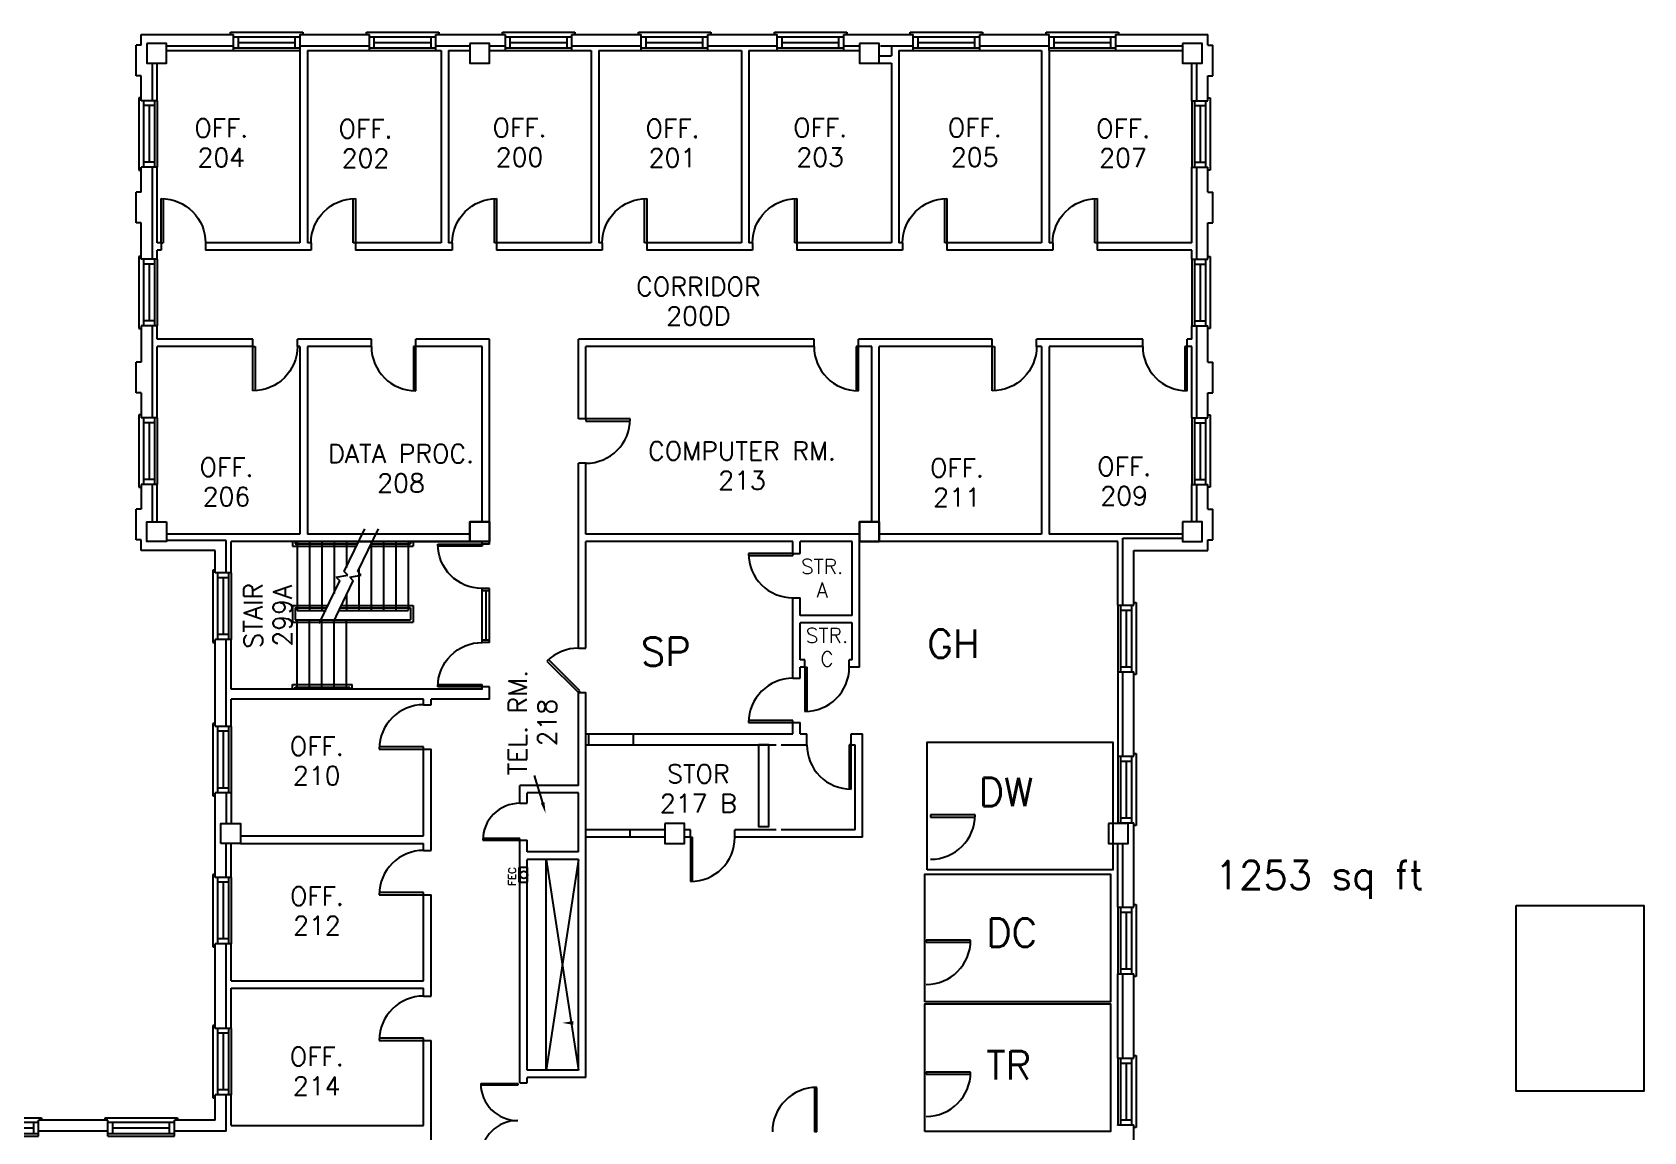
# Model space of a CAD drawing. Extents: x 481 to 3167, y 95 to 2621.
# Drawn here: x 1741 to 3048, y 1728 to 2621 of the extents above; entities that cross this region are included whole.
import ezdxf
from ezdxf.enums import TextEntityAlignment as Align

# ---------------------------------------------------------------- set-up
doc = ezdxf.new("R2010")
doc.units = 0
doc.header["$LTSCALE"] = 40
doc.header["$MEASUREMENT"] = 0
doc.layers.get('0').update_dxf_attribs({"linetype": 'CONTINUOUS'})
for name, color, linetype in [('A-AREA-IDEN', 3, 'CONTINUOUS'), ('A-DOOR', 7, 'CONTINUOUS'), ('A-FLOR-STRS', 7, 'CONTINUOUS'), ('A-GLAZ', 2, 'CONTINUOUS'), ('A-STRS-RAIL', 7, 'CONTINUOUS'), ('A-WALL', 2, 'CONTINUOUS'), ('S-COLS', 3, 'CONTINUOUS'), ('SPACE', 7, 'CONTINUOUS')]:
    doc.layers.add(name, color=color, linetype=linetype)
doc.styles.add('SIMPLEX', font='simplex', dxfattribs={"height": 23})

# ---------------------------------------------------------------- blocks, each defined once
blk = doc.blocks.new('Q')
at = {"layer": 'A-STRS-RAIL', "style": 'SIMPLEX'}
for tag, p in [('ROOM', (2, 4)), ('NUMBER', (2, -15.1))]:
    blk.add_attdef(tag, text='', height=12, dxfattribs=at).set_placement(p, align=Align.CENTER)
blk = doc.blocks.new('AD03A', base_point=(6.133, 5.024))
for p, q in [((6.133, 6.024), (6.133, 5.024)), ((6.182, 5.024), (6.182, 6.022)), ((6.133, 5.024), (6.182, 5.024))]:
    blk.add_line(p, q)
blk.add_arc((6.133, 5.024), 1, 0, 90)
blk = doc.blocks.new('AD081', base_point=(976.415, 314.205))
for p, q in [((976.353, 314.849), (976.314, 314.205)), ((976.353, 314.849), (976.477, 313.561)), ((975.415, 314.205), (976.314, 314.205)), ((976.477, 313.561), (976.516, 314.205)), ((976.516, 314.205), (977.415, 314.205))]:
    blk.add_line(p, q)
blk = doc.blocks.new('WDO')
at = {"layer": 'A-GLAZ'}
for p, q in [((2681.4, 408.1), (2681.4, 462.1)), ((2683.6, 408.1), (2683.6, 462.1)), ((2683.6, 458.1), (2692.6, 458.1)), ((2688.1, 412.1), (2688.1, 458.1)), ((2692.6, 408.1), (2692.6, 462.1)), ((2696.3, 464.4), (2694.4, 464.4)), ((2696.3, 405.8), (2696.3, 464.4)), ((2683.6, 412.1), (2692.6, 412.1)), ((2694.4, 405.8), (2696.3, 405.8))]:
    blk.add_line(p, q, dxfattribs=at)
at = {"layer": 'A-WALL'}
for p, q in [((2681.4, 462.1), (2694.4, 462.1)), ((2681.4, 408.1), (2694.4, 408.1))]:
    blk.add_line(p, q, dxfattribs=at)
blk = doc.blocks.new('AD05A', base_point=(203.035, 424.492))
for p, q in [((203.035, 424.492), (203.084, 424.492)), ((203.035, 424.492), (203.035, 423.492)), ((203.084, 423.493), (203.084, 424.492))]:
    blk.add_line(p, q)
blk.add_arc((203.035, 424.492), 1, 270, 0)
blk = doc.blocks.new('AD03B', base_point=(489.664, 570.31))
for p, q in [((490.371, 571.017), (489.664, 570.31)), ((489.699, 570.276), (490.405, 570.982)), ((489.664, 570.31), (489.699, 570.276))]:
    blk.add_line(p, q)
blk.add_arc((489.664, 570.31), 1, 0, 45)
blk = doc.blocks.new('FEC', base_point=(90.3, 185))
at = {"layer": 'A-WALL'}
for p, q in [((91, 191), (84, 191)), ((84, 191), (84, 179)), ((90.3, 179), (90.3, 191)), ((91, 179), (91, 191)), ((84, 179), (91, 179))]:
    blk.add_line(p, q, dxfattribs=at)
blk.add_circle((87, 185), 3, dxfattribs=at)
blk = doc.blocks.new('AD04A', base_point=(489.664, 570.31))
for p, q in [((488.664, 571.31), (488.664, 570.31)), ((488.713, 570.31), (488.713, 571.309)), ((490.616, 570.31), (490.616, 571.309)), ((490.664, 571.31), (490.664, 570.31)), ((488.664, 570.31), (488.713, 570.31)), ((490.664, 570.31), (490.616, 570.31))]:
    blk.add_line(p, q)
for centre, start, end in [((488.664, 570.31), 0, 90), ((490.664, 570.31), 90, 180)]:
    blk.add_arc(centre, 1, start, end)

msp = doc.modelspace()

# ---------------------------------------------------------------- linework, layer by layer
at = {"layer": 'A-AREA-IDEN'}
msp.add_line((2155, 1995.5), (2148.4, 2017.6), dxfattribs=at)
msp.add_solid([(2156.4, 1995.9), (2153.5, 1995.1), (2157.3, 1986.8)], dxfattribs=at)
at = {"layer": 'A-DOOR', "color": 7}
for p, q in [((2105.9, 2125.5), (2105.9, 2169.3)), ((2111.9, 2125.5), (2111.9, 2169.3))]:
    msp.add_line(p, q, dxfattribs=at)
at = {"layer": 'A-DOOR'}
for p, q in [((2111.9, 2169.3), (2105.9, 2169.3)), ((2111.9, 2167.3), (2105.9, 2167.3)), ((2108.9, 2167.3), (2108.9, 2127.5)), ((2111.9, 2127.5), (2105.9, 2127.5)), ((2111.9, 2125.5), (2105.9, 2125.5))]:
    msp.add_line(p, q, dxfattribs=at)
at = {"layer": 'A-FLOR-STRS'}
for p, q in [((1955.8, 2207.5), (1955.8, 2151.5)), ((1965.8, 2207.5), (1965.8, 2151.5)), ((1975.8, 2207.5), (1975.8, 2151.5)), ((1985.8, 2207.5), (1985.8, 2165.2)), ((1995.8, 2207.5), (1995.8, 2186.2)), ((2015.8, 2207.5), (2015.8, 2151.5)), ((2025.8, 2207.5), (2025.8, 2151.5)), ((2035.8, 2207.5), (2035.8, 2151.5)), ((2045.8, 2207.5), (2045.8, 2151.5)), ((2005.8, 2185.4), (2005.8, 2151.5)), ((1995.8, 2164.4), (1995.8, 2151.5)), ((1955.8, 2087.5), (1955.8, 2143.5)), ((1965.8, 2087.5), (1965.8, 2143.5)), ((1975.8, 2087.5), (1975.8, 2143.5)), ((1985.8, 2087.5), (1985.8, 2143.5)), ((1995.8, 2087.5), (1995.8, 2143.5))]:
    msp.add_line(p, q, dxfattribs=at)
at = {"layer": 'A-GLAZ'}
for p, q in [((1827.4, 2310.2), (1827.4, 2251.5)), ((1829.4, 2310.2), (1827.4, 2310.2)), ((1831.2, 2307.8), (1831.2, 2253.8)), ((1840.2, 2303.8), (1831.2, 2303.8)), ((1835.7, 2303.8), (1835.7, 2257.8)), ((1840.2, 2307.8), (1840.2, 2253.8)), ((1842.4, 2307.8), (1842.4, 2253.8)), ((2681.4, 2307.8), (2681.4, 2253.8)), ((2683.6, 2307.8), (2683.6, 2253.8)), ((2683.6, 2303.8), (2692.6, 2303.8)), ((2688.1, 2303.8), (2688.1, 2257.8)), ((2692.6, 2307.8), (2692.6, 2253.8)), ((2694.4, 2310.2), (2696.3, 2310.2)), ((2696.3, 2310.2), (2696.3, 2251.5)), ((1827.4, 2251.5), (1829.4, 2251.5)), ((1840.2, 2257.8), (1831.2, 2257.8)), ((2683.6, 2257.8), (2692.6, 2257.8)), ((2696.3, 2251.5), (2694.4, 2251.5))]:
    msp.add_line(p, q, dxfattribs=at)
at = {"layer": 'A-STRS-RAIL'}
for p, q in [((1952.1, 2207.5), (1952.1, 2203.6)), ((1952.1, 2203.6), (2004.1, 2203.6)), ((1954.1, 2207.5), (1954.1, 2205.6)), ((1954.1, 2205.6), (2005.1, 2205.6)), ((2005.8, 2207.5), (2005.8, 2207.1)), ((2014.5, 2203.6), (2049.8, 2203.6)), ((2015.5, 2205.6), (2047.8, 2205.6)), ((2047.8, 2207.5), (2047.8, 2205.6)), ((2049.8, 2207.5), (2049.8, 2203.6)), ((1952.1, 2155.5), (1981.2, 2155.5)), ((1952.1, 2155.5), (1952.1, 2142)), ((1954.1, 2153.5), (1980.2, 2153.5)), ((1954.1, 2153.5), (1954.1, 2144)), ((1954.1, 2144), (2047.8, 2144)), ((1955.8, 2151.5), (1979.3, 2151.5)), ((1989.6, 2151.5), (2045.8, 2151.5)), ((1990.6, 2153.5), (2047.8, 2153.5)), ((1991.6, 2155.5), (2049.8, 2155.5)), ((2047.8, 2153.5), (2047.8, 2144)), ((2049.8, 2155.5), (2049.8, 2142)), ((1952.1, 2142), (2049.8, 2142)), ((1952.1, 2091.3), (2000.5, 2091.3)), ((1952.1, 2087.5), (1952.1, 2091.3)), ((2000.5, 2087.5), (2000.5, 2091.3)), ((1954.1, 2089.3), (1998.5, 2089.3)), ((1954.1, 2087.5), (1954.1, 2089.3)), ((1998.5, 2087.5), (1998.5, 2089.3))]:
    msp.add_line(p, q, dxfattribs=at)
at = {"layer": 'A-WALL'}
for p, q in [((1829.4, 2618.7), (1904.1, 2618.7)), ((1829.4, 2610.2), (1829.4, 2618.7)), ((1958.1, 2618.7), (2014.4, 2618.7)), ((2068.4, 2618.7), (2124.6, 2618.7)), ((2178.6, 2618.7), (2234.9, 2618.7)), ((2288.9, 2618.7), (2345.1, 2618.7)), ((2399.1, 2618.7), (2455.4, 2618.7)), ((2509.4, 2618.7), (2565.6, 2618.7)), ((2619.6, 2618.7), (2694.4, 2618.7)), ((2694.4, 2610.2), (2694.4, 2618.7)), ((1825.4, 2585.2), (1825.4, 2610.2)), ((1829.4, 2610.2), (1825.4, 2610.2)), ((1849.9, 2609.7), (1904.1, 2609.7)), ((1849.9, 2605.7), (1904.1, 2605.7)), ((1958.1, 2609.7), (2014.4, 2609.7)), ((1958.1, 2605.7), (1958.1, 2449.7)), ((1964.1, 2605.7), (2014.4, 2605.7)), ((1964.1, 2605.7), (1964.1, 2449.7)), ((2068.4, 2609.7), (2095.9, 2609.7)), ((2068.4, 2605.7), (2072.6, 2605.7)), ((2072.6, 2605.7), (2072.6, 2449.7)), ((2078.6, 2605.7), (2078.6, 2449.7)), ((2078.6, 2605.7), (2095.9, 2605.7)), ((2111.9, 2609.7), (2124.6, 2609.7)), ((2111.9, 2605.7), (2124.6, 2605.7)), ((2178.6, 2609.7), (2234.9, 2609.7)), ((2178.6, 2605.7), (2194.4, 2605.7)), ((2194.4, 2605.7), (2194.4, 2449.7)), ((2200.4, 2605.7), (2200.4, 2449.7)), ((2200.4, 2605.7), (2234.9, 2605.7)), ((2288.9, 2609.7), (2345.1, 2609.7)), ((2288.9, 2605.7), (2316.1, 2605.7)), ((2316.1, 2605.7), (2316.1, 2449.7)), ((2322.1, 2605.7), (2345.1, 2605.7)), ((2322.1, 2605.7), (2322.1, 2449.7)), ((2399.1, 2609.7), (2411, 2609.7)), ((2399.1, 2605.7), (2411, 2605.7)), ((2427.9, 2601.5), (2437.9, 2601.5)), ((2429, 2609.7), (2455.4, 2609.7)), ((2437.9, 2609.7), (2437.9, 2601.5)), ((2443.9, 2605.7), (2443.9, 2449.7)), ((2443.9, 2605.7), (2455.4, 2605.7)), ((2509.4, 2609.7), (2565.6, 2609.7)), ((2509.4, 2605.7), (2559.6, 2605.7)), ((2559.6, 2605.7), (2559.6, 2449.7)), ((2565.6, 2605.7), (2565.6, 2449.7)), ((2619.6, 2609.7), (2673.9, 2609.7)), ((2619.6, 2605.7), (2673.9, 2605.7)), ((2694.4, 2610.2), (2698.4, 2610.2)), ((2698.4, 2585.2), (2698.4, 2610.2)), ((1838.4, 2565.1), (1838.4, 2594.7)), ((1842.4, 2565.1), (1842.4, 2594.7)), ((2427.9, 2595.5), (2437.9, 2595.5)), ((2437.9, 2595.5), (2437.9, 2449.7)), ((2681.4, 2565.1), (2681.4, 2595.5)), ((2685.4, 2565.1), (2685.4, 2595.5)), ((1829.4, 2585.2), (1825.4, 2585.2)), ((1829.4, 2565.1), (1829.4, 2585.2)), ((2694.4, 2585.2), (2698.4, 2585.2)), ((2694.4, 2565.1), (2694.4, 2585.2)), ((1829.4, 2491), (1829.4, 2511.1)), ((1838.4, 2436.5), (1838.4, 2511.1)), ((1842.4, 2449.7), (1842.4, 2511.1)), ((2681.4, 2449.7), (2681.4, 2511.1)), ((2685.4, 2436.5), (2685.4, 2511.1)), ((2694.4, 2491), (2694.4, 2511.1)), ((1829.4, 2491), (1825.4, 2491)), ((1825.4, 2466), (1825.4, 2491)), ((2694.4, 2491), (2698.4, 2491)), ((2698.4, 2466), (2698.4, 2491)), ((1829.4, 2466), (1825.4, 2466)), ((1829.4, 2436.5), (1829.4, 2466)), ((2694.4, 2436.5), (2694.4, 2466)), ((2694.4, 2466), (2698.4, 2466)), ((1845.5, 2449.7), (1842.4, 2449.7)), ((1845.5, 2449.7), (1845.5, 2443.7)), ((1881.5, 2449.7), (1881.5, 2443.7)), ((1958.1, 2449.7), (1881.5, 2449.7)), ((1967.1, 2449.7), (1964.1, 2449.7)), ((1967.1, 2449.7), (1967.1, 2443.7)), ((2072.6, 2449.7), (2003.1, 2449.7)), ((2003.1, 2449.7), (2003.1, 2443.7)), ((2081.6, 2449.7), (2078.6, 2449.7)), ((2081.6, 2449.7), (2081.6, 2443.7)), ((2194.4, 2449.7), (2117.6, 2449.7)), ((2117.6, 2449.7), (2117.6, 2443.7)), ((2203.3, 2449.7), (2200.4, 2449.7)), ((2203.3, 2449.7), (2203.3, 2443.7)), ((2239.3, 2449.7), (2239.3, 2443.7)), ((2316.1, 2449.7), (2239.3, 2449.7)), ((2325.1, 2449.7), (2322.1, 2449.7)), ((2325.1, 2449.7), (2325.1, 2443.7)), ((2361.1, 2449.7), (2361.1, 2443.7)), ((2437.9, 2449.7), (2361.1, 2449.7)), ((2446.8, 2449.7), (2443.9, 2449.7)), ((2446.8, 2449.7), (2446.8, 2443.7)), ((2559.6, 2449.7), (2482.8, 2449.7)), ((2482.8, 2449.7), (2482.8, 2443.7)), ((2568.6, 2449.7), (2565.6, 2449.7)), ((2568.6, 2449.7), (2568.6, 2443.7)), ((2681.4, 2449.7), (2604.6, 2449.7)), ((2604.6, 2449.7), (2604.6, 2443.7)), ((1845.5, 2443.7), (1842.4, 2443.7)), ((1842.4, 2436.5), (1842.4, 2443.7)), ((1967.1, 2443.7), (1881.5, 2443.7)), ((2081.6, 2443.7), (2003.1, 2443.7)), ((2203.3, 2443.7), (2117.6, 2443.7)), ((2325.1, 2443.7), (2239.3, 2443.7)), ((2446.8, 2443.7), (2361.1, 2443.7)), ((2568.6, 2443.7), (2482.8, 2443.7)), ((2681.4, 2443.7), (2604.6, 2443.7)), ((2681.4, 2436.5), (2681.4, 2443.7)), ((1829.4, 2382.5), (1829.4, 2353)), ((1838.4, 2307.8), (1838.4, 2382.5)), ((1842.4, 2371.7), (1842.4, 2382.5)), ((2681.4, 2371.7), (2681.4, 2382.5)), ((2685.4, 2307.8), (2685.4, 2382.5)), ((2694.4, 2353), (2694.4, 2382.5)), ((1920, 2371.7), (1842.4, 2371.7)), ((1842.4, 2307.8), (1842.4, 2365.7)), ((1920, 2365.7), (1842.4, 2365.7)), ((1920, 2365.7), (1920, 2371.7)), ((2016, 2371.7), (1956, 2371.7)), ((1956, 2365.7), (1956, 2371.7)), ((1958.1, 2365.7), (1956, 2365.7)), ((1958.1, 2365.7), (1958.1, 2213.5)), ((2016, 2365.7), (1964.1, 2365.7)), ((1964.1, 2365.7), (1964.1, 2213.5)), ((2016, 2365.7), (2016, 2371.7)), ((2111.9, 2371.7), (2052, 2371.7)), ((2052, 2365.7), (2052, 2371.7)), ((2105.9, 2365.7), (2052, 2365.7)), ((2105.9, 2223.5), (2105.9, 2365.7)), ((2111.9, 2223.5), (2111.9, 2371.7)), ((2183.9, 2306.9), (2183.9, 2371.7)), ((2375, 2371.7), (2183.9, 2371.7)), ((2189.9, 2306.9), (2189.9, 2365.7)), ((2375, 2365.7), (2189.9, 2365.7)), ((2375, 2365.7), (2375, 2371.7)), ((2519.5, 2371.7), (2411, 2371.7)), ((2411, 2365.7), (2411, 2371.7)), ((2421.9, 2365.7), (2411, 2365.7)), ((2421.9, 2223.5), (2421.9, 2365.7)), ((2427.9, 2223.5), (2427.9, 2365.7)), ((2519.5, 2365.7), (2427.9, 2365.7)), ((2519.5, 2365.7), (2519.5, 2371.7)), ((2641.6, 2371.7), (2555.5, 2371.7)), ((2555.5, 2365.7), (2555.5, 2371.7)), ((2559.6, 2365.7), (2555.5, 2365.7)), ((2559.6, 2365.7), (2559.6, 2213.5)), ((2565.6, 2365.7), (2565.6, 2213.5)), ((2641.6, 2365.7), (2565.6, 2365.7)), ((2641.6, 2365.7), (2641.6, 2371.7)), ((2681.4, 2371.7), (2677.6, 2371.7)), ((2677.6, 2365.7), (2677.6, 2371.7)), ((2681.4, 2365.7), (2677.6, 2365.7)), ((2681.4, 2307.8), (2681.4, 2365.7)), ((1825.4, 2328), (1825.4, 2353)), ((1829.4, 2353), (1825.4, 2353)), ((2694.4, 2353), (2698.4, 2353)), ((2698.4, 2328), (2698.4, 2353)), ((1829.4, 2328), (1825.4, 2328)), ((1829.4, 2328), (1829.4, 2307.8)), ((2694.4, 2328), (2698.4, 2328)), ((2694.4, 2307.8), (2694.4, 2328)), ((1842.4, 2307.8), (1829.4, 2307.8)), ((2189.9, 2306.9), (2183.9, 2306.9)), ((2681.4, 2307.8), (2694.4, 2307.8)), ((2183.9, 2120.9), (2183.9, 2270.9)), ((2189.9, 2270.9), (2183.9, 2270.9)), ((2189.9, 2213.5), (2189.9, 2270.9)), ((1829.4, 2253.8), (1829.4, 2233.7)), ((1842.4, 2253.8), (1829.4, 2253.8)), ((1838.4, 2224.2), (1838.4, 2253.8)), ((1842.4, 2224.2), (1842.4, 2253.8)), ((2681.4, 2224.2), (2681.4, 2253.8)), ((2681.4, 2253.8), (2694.4, 2253.8)), ((2685.4, 2224.2), (2685.4, 2253.8)), ((2694.4, 2233.7), (2694.4, 2253.8)), ((1825.4, 2208.7), (1825.4, 2233.7)), ((1829.4, 2233.7), (1825.4, 2233.7)), ((2694.4, 2233.7), (2698.4, 2233.7)), ((2698.4, 2208.7), (2698.4, 2233.7)), ((1829.4, 2208.7), (1825.4, 2208.7)), ((1829.4, 2200.2), (1829.4, 2208.7)), ((1958.1, 2213.5), (1849.9, 2213.5)), ((2095.9, 2213.5), (1964.1, 2213.5)), ((2411.9, 2213.5), (2189.9, 2213.5)), ((2559.6, 2213.5), (2427.9, 2213.5)), ((2673.9, 2213.5), (2565.6, 2213.5)), ((2625.4, 2210.2), (2673.9, 2210.2)), ((2625.4, 2155.7), (2625.4, 2210.2)), ((2694.4, 2200.2), (2694.4, 2208.7)), ((2694.4, 2208.7), (2698.4, 2208.7)), ((1889.4, 2200.2), (1829.4, 2200.2)), ((1898.4, 2208.2), (1849.9, 2208.2)), ((1889.4, 2181.9), (1889.4, 2200.2)), ((1898.4, 2181.9), (1898.4, 2208.2)), ((2105.9, 2207.5), (1902.4, 2207.5)), ((1902.4, 2181.9), (1902.4, 2207.5)), ((1956.3, 2207.5), (2105.9, 2207.5)), ((2105.9, 2205.3), (2105.9, 2207.5)), ((2111.9, 2205.3), (2105.9, 2205.3)), ((2111.9, 2205.3), (2111.9, 2207.5)), ((2111.9, 2205.3), (2111.9, 2207.5)), ((2357.9, 2207.5), (2189.9, 2207.5)), ((2189.9, 2120.9), (2189.9, 2207.5)), ((2357.9, 2197.7), (2357.9, 2207.5)), ((2357.9, 2197.7), (2363.9, 2197.7)), ((2405.9, 2207.5), (2363.9, 2207.5)), ((2363.9, 2197.7), (2363.9, 2207.5)), ((2405.9, 2147.5), (2405.9, 2207.5)), ((2621.4, 2207.5), (2411.9, 2207.5)), ((2411.9, 2105.5), (2411.9, 2207.5)), ((2621.4, 2155.7), (2621.4, 2207.5)), ((2634.4, 2200.2), (2694.4, 2200.2)), ((2634.4, 2155.7), (2634.4, 2200.2)), ((2357.9, 2096.5), (2357.9, 2161.7)), ((2357.9, 2161.7), (2363.9, 2161.7)), ((2363.9, 2147.5), (2363.9, 2161.7)), ((2405.9, 2147.5), (2363.9, 2147.5)), ((2405.9, 2141.5), (2363.9, 2141.5)), ((2363.9, 2111.5), (2363.9, 2141.5)), ((2405.9, 2111.5), (2405.9, 2141.5)), ((1889.4, 2057.7), (1889.4, 2127.9)), ((1898.4, 2057.4), (1898.4, 2127.9)), ((1902.4, 2087.5), (1902.4, 2127.9)), ((2183.9, 2120.9), (2189.9, 2120.9)), ((2367.6, 2111.5), (2363.9, 2111.5)), ((2363.9, 2096.5), (2363.9, 2105.5)), ((2367.6, 2105.5), (2363.9, 2105.5)), ((2367.6, 2105.5), (2367.6, 2111.5)), ((2405.9, 2111.5), (2403.6, 2111.5)), ((2403.6, 2105.5), (2403.6, 2111.5)), ((2411.9, 2105.5), (2403.6, 2105.5)), ((2357.9, 2096.5), (2363.9, 2096.5)), ((2621.4, 2101.7), (2621.4, 2033.2)), ((2625.4, 2033.2), (2625.4, 2101.7)), ((2634.4, 2033.2), (2634.4, 2101.7)), ((2105.9, 2087.5), (1902.4, 2087.5)), ((2058.4, 2079.5), (1902.4, 2079.5)), ((1902.4, 2057.4), (1902.4, 2079.5)), ((2058.4, 2075), (2058.4, 2079.5)), ((2111.9, 2079.5), (2064.4, 2079.5)), ((2064.4, 2075), (2064.4, 2079.5)), ((2111.9, 2089.5), (2105.9, 2089.5)), ((2105.9, 2087.3), (2105.9, 2089.5)), ((2111.9, 2087.3), (2111.9, 2089.5)), ((2111.9, 2079.5), (2111.9, 2087.5)), ((2183.9, 2009.5), (2183.9, 2084.9)), ((2183.9, 2084.9), (2189.9, 2084.9)), ((2189.9, 1772.5), (2189.9, 2084.9)), ((2058.4, 2075), (2064.4, 2075)), ((2357.9, 2060.5), (2363.9, 2060.5)), ((2357.9, 2051.5), (2357.9, 2060.5)), ((2363.9, 2051.5), (2363.9, 2060.5)), ((2058.4, 1968.5), (2058.4, 2039)), ((2058.4, 2039), (2064.4, 2039)), ((2064.4, 1956.8), (2064.4, 2039)), ((2189.9, 2051.5), (2357.9, 2051.5)), ((2189.9, 2051.5), (2192.5, 2051.5)), ((2189.9, 2042.5), (2344.3, 2042.5)), ((2189.9, 2042.5), (2192.5, 2042.5)), ((2192.5, 2042.5), (2192.5, 2051.5)), ((2228.5, 2042.5), (2228.5, 2051.5)), ((2348.3, 2042.5), (2369.2, 2042.5)), ((2363.9, 2051.5), (2369.2, 2051.5)), ((2369.2, 2042.5), (2369.2, 2051.5)), ((2405.2, 2042.5), (2405.2, 2051.5)), ((2405.2, 2051.5), (2414.3, 2051.5)), ((2405.2, 2042.5), (2408.3, 2042.5)), ((2408.3, 1973.5), (2408.3, 2042.5)), ((2414.3, 1967.5), (2414.3, 2051.5)), ((1889.4, 1934.9), (1889.4, 2003.5)), ((1898.4, 2003.4), (1898.4, 1978.5)), ((1902.4, 2003.4), (1902.4, 1978.5)), ((2183.9, 2009.5), (2136.4, 2009.5)), ((2136.4, 1995), (2136.4, 2009.5)), ((2183.9, 2003.5), (2142.4, 2003.5)), ((2142.4, 1995), (2142.4, 2003.5)), ((2183.9, 1955.5), (2183.9, 2003.5)), ((2136.4, 1995), (2142.4, 1995)), ((2253.9, 1973.5), (2189.9, 1973.5)), ((2232.3, 1973.5), (2225.9, 1973.5)), ((2225.9, 1967.5), (2225.9, 1973.5)), ((2274.8, 1973.5), (2269.9, 1973.5)), ((2274.8, 1967.5), (2274.8, 1973.5)), ((2344.3, 1973.5), (2310.8, 1973.5)), ((2310.8, 1967.5), (2310.8, 1973.5)), ((2408.3, 1973.5), (2348.3, 1973.5)), ((2621.4, 1978.5), (2621.4, 1979.2)), ((2625.4, 1978.5), (2625.4, 1979.2)), ((2634.4, 1910.7), (2634.4, 1979.2)), ((1898.4, 1934.9), (1898.4, 1962.5)), ((1902.4, 1934.9), (1902.4, 1962.5)), ((1909.9, 1968.5), (2058.4, 1968.5)), ((1909.9, 1962.5), (2058.4, 1962.5)), ((2058.4, 1956.8), (2058.4, 1962.5)), ((2136.4, 1768.1), (2136.4, 1965)), ((2136.4, 1965), (2142.4, 1965)), ((2142.4, 1955.5), (2142.4, 1965)), ((2253.9, 1967.5), (2189.9, 1967.5)), ((2274.8, 1967.5), (2269.9, 1967.5)), ((2414.3, 1967.5), (2310.8, 1967.5)), ((2621.4, 1910.7), (2621.4, 1962.5)), ((2625.4, 1910.7), (2625.4, 1962.5)), ((2058.4, 1956.8), (2064.4, 1956.8)), ((2183.9, 1955.5), (2142.4, 1955.5)), ((2142.4, 1778.5), (2142.4, 1949.5)), ((2183.9, 1949.5), (2142.4, 1949.5)), ((2183.9, 1949.5), (2157.9, 1778.5)), ((2157.9, 1949.5), (2183.9, 1778.5)), ((2157.9, 1778.5), (2157.9, 1949.5)), ((2183.9, 1778.5), (2183.9, 1949.5)), ((2058.4, 1851), (2058.4, 1920.8)), ((2058.4, 1920.8), (2064.4, 1920.8)), ((2064.4, 1838.6), (2064.4, 1920.8)), ((1889.4, 1812.4), (1889.4, 1880.9)), ((1898.4, 1812.4), (1898.4, 1880.9)), ((1902.4, 1851), (1902.4, 1880.9)), ((2621.4, 1788.2), (2621.4, 1856.7)), ((2625.4, 1788.2), (2625.4, 1856.7)), ((2634.4, 1788.2), (2634.4, 1856.7)), ((1902.4, 1851), (2058.4, 1851)), ((1902.4, 1845), (2058.4, 1845)), ((1902.4, 1812.4), (1902.4, 1845)), ((2058.4, 1838.6), (2058.4, 1845)), ((2058.4, 1838.6), (2064.4, 1838.6)), ((2058.4, 1733.5), (2058.4, 1802.6)), ((2058.4, 1802.6), (2064.4, 1802.6)), ((2064.4, 1721.3), (2064.4, 1802.6)), ((2183.9, 1778.5), (2142.4, 1778.5)), ((2136.4, 1768.1), (2142.4, 1768.1)), ((2189.9, 1772.5), (2142.4, 1772.5)), ((2142.4, 1768.1), (2142.4, 1772.5)), ((1889.4, 1738), (1889.4, 1758.4)), ((1898.4, 1729), (1898.4, 1758.4)), ((1902.4, 1733.5), (1902.4, 1758.4)), ((1802.4, 1738), (1746.1, 1738)), ((1802.4, 1729), (1746.1, 1729)), ((1889.4, 1738), (1856.4, 1738)), ((1898.4, 1729), (1856.4, 1729)), ((1902.4, 1733.5), (2058.4, 1733.5)), ((2621.4, 1733.5), (2621.4, 1734.2)), ((2625.4, 1733.5), (2625.4, 1734.2)), ((2634.4, 1665.7), (2634.4, 1734.2))]:
    msp.add_line(p, q, dxfattribs=at)
msp.add_solid([(2179.8, 1815.3), (2179.8, 1818.3), (2170.8, 1816.8)], dxfattribs=at)
at = {"layer": 'S-COLS'}
for points in [[(1833.9, 2611.5), (1833.9, 2595.5), (1849.9, 2595.5), (1849.9, 2611.5), (1833.9, 2611.5)], [(2095.9, 2611.5), (2095.9, 2595.5), (2111.9, 2595.5), (2111.9, 2611.5), (2095.9, 2611.5)], [(2411.9, 2611.5), (2411.9, 2595.5), (2427.9, 2595.5), (2427.9, 2611.5), (2411.9, 2611.5)], [(2673.9, 2611.5), (2673.9, 2595.5), (2689.9, 2595.5), (2689.9, 2611.5), (2673.9, 2611.5)], [(1849.9, 2223.5), (1849.9, 2207.5), (1833.9, 2207.5), (1833.9, 2223.5), (1849.9, 2223.5)], [(2095.9, 2223.5), (2095.9, 2207.5), (2111.9, 2207.5), (2111.9, 2223.5), (2095.9, 2223.5)], [(2095.9, 2207.5), (2095.9, 2223.5), (2111.9, 2223.5), (2111.9, 2207.5), (2095.9, 2207.5)], [(2411.9, 2223.5), (2411.9, 2207.5), (2427.9, 2207.5), (2427.9, 2223.5), (2411.9, 2223.5)], [(2411.9, 2207.5), (2411.9, 2223.5), (2427.9, 2223.5), (2427.9, 2207.5), (2411.9, 2207.5)], [(2673.9, 2223.5), (2673.9, 2207.5), (2689.9, 2207.5), (2689.9, 2223.5), (2673.9, 2223.5)], [(1893.9, 1962.5), (1893.9, 1978.5), (1909.9, 1978.5), (1909.9, 1962.5), (1893.9, 1962.5)], [(2253.9, 1978.5), (2253.9, 1962.5), (2269.9, 1962.5), (2269.9, 1978.5), (2253.9, 1978.5)], [(2613.9, 1978.5), (2613.9, 1962.5), (2629.9, 1962.5), (2629.9, 1978.5), (2613.9, 1978.5)]]:
    msp.add_lwpolyline(points, dxfattribs=at)
at = {"layer": 'SPACE'}
for points in [[(2338.3, 2042.5), (2330, 2042.5), (2330, 1976.1), (2338.3, 1976.1)], [(2466.7, 1941), (2466.7, 2044.6), (2617.4, 2044.6), (2617.4, 1941)], [(2464.9, 1834), (2464.9, 1937.5), (2615.5, 1937.5), (2615.5, 1834)], [(2944.4, 1912), (3047.9, 1912), (3047.9, 1761.3), (2944.4, 1761.3)], [(2464.9, 1728.7), (2464.9, 1832.2), (2615.5, 1832.2), (2615.5, 1728.7)]]:
    msp.add_lwpolyline(points, close=True, dxfattribs=at)

# ---------------------------------------------------------------- block references
at = {"layer": 'A-AREA-IDEN', "xscale": 1.25, "yscale": 1.25, "zscale": 1.25}
for p, values in [((1891.8, 2530.4), {'ROOM': 'OFF.', 'NUMBER': '204'}), ((2008.8, 2529.8), {'ROOM': 'OFF.', 'NUMBER': '202'}), ((2133.7, 2530.7), {'ROOM': 'OFF.', 'NUMBER': '200'}), ((2257.7, 2530.1), {'ROOM': 'OFF.', 'NUMBER': '201'}), ((2377.5, 2530.7), {'ROOM': 'OFF.', 'NUMBER': '203'}), ((2502.8, 2530.7), {'ROOM': 'OFF.', 'NUMBER': '205'}), ((2623.1, 2530.1), {'ROOM': 'OFF.', 'NUMBER': '207'}), ((2278.7, 2401.8), {'ROOM': 'CORRIDOR', 'NUMBER': '200D'}), ((2314.1, 2268.4), {'ROOM': 'COMPUTER RM.', 'NUMBER': '213'}), ((1896, 2255.2), {'ROOM': 'OFF.', 'NUMBER': '206'}), ((2037.6, 2266.2), {'ROOM': 'DATA PROC.', 'NUMBER': '208'}), ((2488.4, 2254.6), {'ROOM': 'OFF.', 'NUMBER': '211'}), ((2624, 2255.8), {'ROOM': 'OFF.', 'NUMBER': '209'}), ((1969.2, 2028.8), {'ROOM': 'OFF.', 'NUMBER': '210'}), ((2278.7, 2006.3), {'ROOM': 'STOR', 'NUMBER': '217 B'}), ((1969.4, 1907.2), {'ROOM': 'OFF.', 'NUMBER': '212'}), ((1969.2, 1777), {'ROOM': 'OFF.', 'NUMBER': '214'})]:
    msp.add_blockref('Q', p, dxfattribs=at).add_auto_attribs(values)
at = {"layer": 'A-AREA-IDEN'}
for p, values in [((2379.6, 2177.2), {'ROOM': 'STR.', 'NUMBER': 'A'}), ((2383.5, 2121.2), {'ROOM': 'STR.', 'NUMBER': 'C'})]:
    msp.add_blockref('Q', p, dxfattribs=at).add_auto_attribs(values)
at = {"layer": 'A-AREA-IDEN', "xscale": 1.25, "yscale": 1.25, "zscale": 1.25, "rotation": 90}
for p, values in [((1932.6, 2144.7), {'ROOM': 'STAIR', 'NUMBER': '299A'}), ((2147.2, 2058), {'ROOM': 'TEL. RM.', 'NUMBER': '218'})]:
    msp.add_blockref('Q', p, dxfattribs=at).add_auto_attribs(values)
at = {"layer": 'A-DOOR', "zscale": 0.01}
for name, p, xscale, yscale, rotation in [('AD05A', (1845.5, 2449.7), -36, 36, 180), ('AD03A', (1920, 2365.7), -36, 36, 180), ('AD03A', (2052, 2365.7), 36, 36, 180), ('AD03A', (2411, 2365.7), 36, 36, 180), ('AD03A', (2519.5, 2365.7), -36, 36, 180), ('AD03A', (2677.6, 2365.7), 36, 36, 180), ('AD03A', (2189.9, 2306.9), 36, 36, 270), ('AD03A', (2105.9, 2205.3), -36, 36, 90), ('AD05A', (2357.9, 2197.7), 36, 36, 270), ('AD05A', (2105.9, 2089.5), -36, 36, 270), ('AD03B', (2183.9, 2084.9), 36, 36, 90), ('AD03A', (2357.9, 2060.5), 36, 36, 90), ('AD03A', (2058.4, 2039), 36, 36, 90), ('AD03A', (2405.2, 2042.5), 36, 36, 180.0000000000004), ('AD03A', (2136.4, 1965), 30, 30, 90), ('AD03A', (2469.6, 1985.6), 36, 36, 270), ('AD03A', (2058.4, 1920.8), 36, 36, 90), ('AD03A', (2466, 1884), 36, 36, 270), ('AD03A', (2058.4, 1802.6), 36, 36, 90), ('AD04A', (2134.7, 1737.6), 30, 30, 90), ('AD05A', (2377.2, 1728.5), 36, 36, 180), ('AD03A', (2466, 1776.9), 36, 36, 270)]:
    msp.add_blockref(name, p, dxfattribs=dict(at, xscale=xscale, yscale=yscale, rotation=rotation))
at = {"layer": 'A-DOOR', "yscale": 36, "zscale": 0.01}
for name, p, xscale in [('AD03A', (2003.1, 2449.7), -36), ('AD03A', (2117.6, 2449.7), -36), ('AD03A', (2239.3, 2449.7), -36), ('AD03A', (2361.1, 2449.7), -36), ('AD03A', (2482.8, 2449.7), -36), ('AD03A', (2604.6, 2449.7), -36), ('AD05A', (2367.6, 2105.5), 36), ('AD05A', (2274.8, 1967.5), 36)]:
    msp.add_blockref(name, p, dxfattribs=dict(at, xscale=xscale))
at = {"layer": 'A-FLOR-STRS', "xscale": 42.59253095904182, "yscale": 5.975410580585276, "zscale": 42.59253095904182, "rotation": 64.18293188914537}
for p in [(1992.2, 2179.3), (2003.2, 2179.3)]:
    msp.add_blockref('AD081', p, dxfattribs=at)
at = {"layer": 'A-GLAZ', "xscale": -1}
for p, rotation in [((1496.1, -75.7), 270), ((1606.3, -75.7), 270), ((1716.6, -75.7), 270), ((1826.8, -75.7), 270), ((1937.1, -75.7), 270), ((2047.3, -75.7), 270), ((2157.6, -75.7), 270), ((0, 2973.2), 180), ((0, 2844.6), 180), ((-60, 2563.8), 180), ((-60, 2441.3), 180), ((-60, 2318.8), 180), ((-60, 2196.3), 180), ((1284.1, -956.4), 269.9999999999984), ((1394.3, -956.4), 269.9999999999984)]:
    msp.add_blockref('WDO', p, dxfattribs=dict(at, rotation=rotation))
at = {"layer": 'A-GLAZ', "rotation": 180}
for p in [(4523.8, 2973.2), (4523.8, 2844.6), (4583.8, 2590), (4583.8, 2465.5), (4583.8, 2343), (4583.8, 2220.5)]:
    msp.add_blockref('WDO', p, dxfattribs=at)
at = {"layer": 'A-WALL', "rotation": 180}
msp.add_blockref('FEC', (2136.4, 1936.9), dxfattribs=at)

# ---------------------------------------------------------------- texts
at = {"layer": 'A-WALL', "style": 'SIMPLEX'}
msp.add_text('FEC', height=6, rotation=90, dxfattribs=at).set_placement((2133.1, 1928.2))
at = {"layer": 'SPACE', "style": 'SIMPLEX'}
for s, p in [('GH', (2466.9, 2112.9)), ('SP', (2234.6, 2106.6)), ('DW', (2508.4, 1992.6)), ('1253 sq ft', (2700, 1925.2)), ('DC', (2514.6, 1878.6)), ('TR', (2514.6, 1770.8))]:
    msp.add_text(s, height=23, dxfattribs=at).set_placement(p)

doc.saveas('drawing.dxf')
